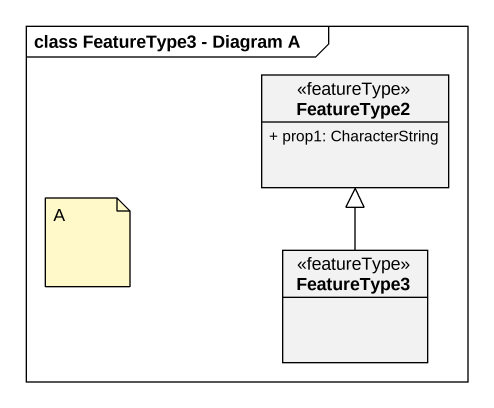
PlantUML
@startuml
mainframe class FeatureType3 - Diagram A
hide circle
hide empty members
skinparam classAttributeIconSize 0
class FeatureType2 <<featureType>> {
  + prop1: CharacterString
}
class FeatureType3 <<featureType>>
FeatureType3 -up-|> FeatureType2
note as N1
  A
end note
@enduml
